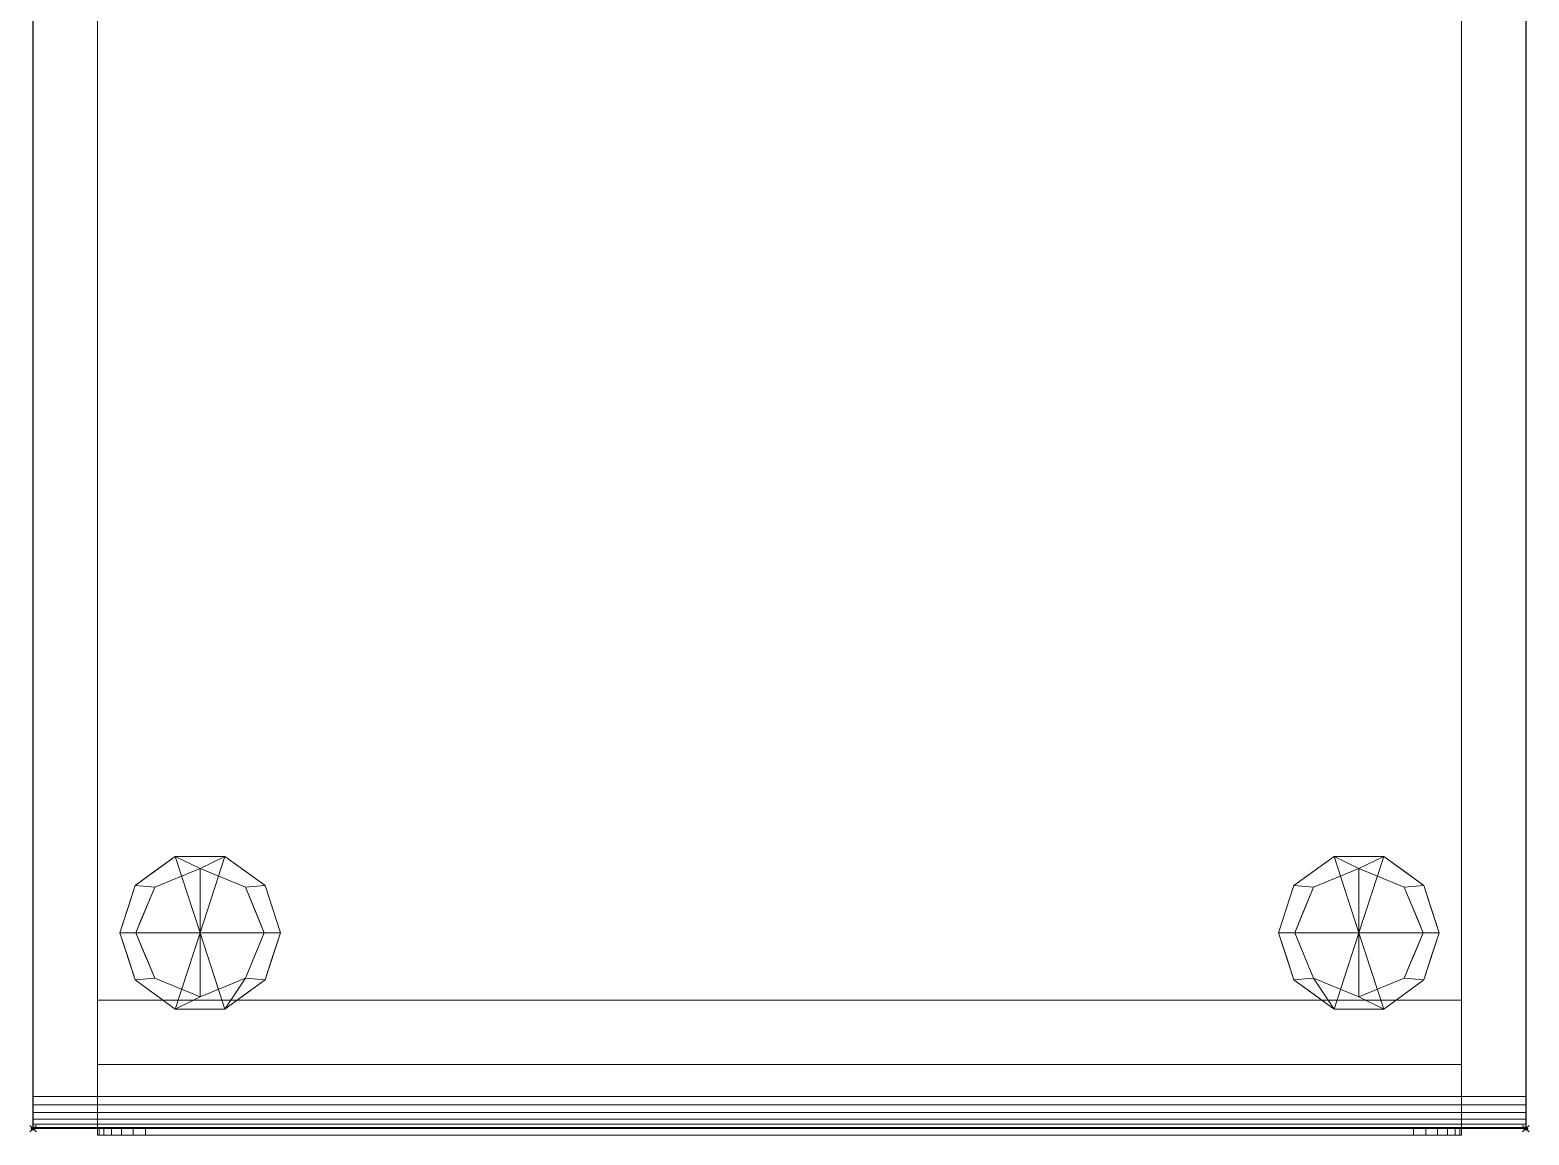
# Model space of a CAD drawing. Extents: x -1 to 471, y -596 to 92.
# Drawn here: x -1 to 466, y -596 to -251.8 of the extents above; entities that cross this region are included whole.
import ezdxf

# ---------------------------------------------------------------- set-up
doc = ezdxf.new("R2010")
doc.units = 0
doc.header["$PDMODE"] = 35
for name, color, linetype in [('IQ_200_2D', 1, 'Continuous'), ('IQ_200_3D', 1, 'Continuous'), ('IQ_BLACK_3D', 250, 'Continuous'), ('IQ_INS_3D', 3, 'Continuous')]:
    doc.layers.add(name, color=color, linetype=linetype)

msp = doc.modelspace()

# ---------------------------------------------------------------- linework, layer by layer
at = {"layer": 'IQ_200_2D'}
for p, q in [((0, -594), (0, 0)), ((465, 0), (465, -594)), ((465, -594), (0, -594))]:
    msp.add_line(p, q, dxfattribs=at)
at = {"layer": 'IQ_INS_3D'}
for p in [(0, -594), (465, -594)]:
    msp.add_point(p, dxfattribs=at)

# ---------------------------------------------------------------- meshes
at = {"layer": 'IQ_200_3D', "lineweight": 9}
mesh = msp.add_polyface(dxfattribs=at)
corners = [(0, 0, 944), (0, 0, 924), (0, -594, 924), (0, -594, 934), (0, -593.66, 936.59), (0, -592.66, 939), (0, -591.07, 941.07), (0, -589, 942.66), (0, -586.59, 943.66), (0, -584, 944)]
mesh.append_faces([[corners[k] for k in face] for face in [(7, 4, 5, 6)]], dxfattribs={"vtx0": -1})
mesh.append_faces([[corners[k] for k in face] for face in [(8, 3, 4, 7), (9, 2, 3, 8)]], dxfattribs={"vtx0": -1, "vtx2": -1})
mesh.append_faces([[corners[k] for k in face] for face in [(9, 0, 1, 2)]], dxfattribs={"vtx3": -1})
mesh = msp.add_polyface(dxfattribs=at)
corners = [(465, 0, 944), (0, 0, 944), (0, -584, 944), (465, -584, 944)]
mesh.append_faces([[corners[k] for k in face] for face in [(0, 1, 2, 3)]])
mesh = msp.add_polyface(dxfattribs=at)
corners = [(465, -594, 924), (0, -594, 924), (0, 0, 924), (465, 0, 924)]
mesh.append_faces([[corners[k] for k in face] for face in [(0, 1, 2, 3)]])
mesh = msp.add_polyface(dxfattribs=at)
corners = [(0, 0, 924), (0, -594, 924), (20, -594, 924), (20, 0, 924)]
mesh.append_faces([[corners[k] for k in face] for face in [(0, 1, 2, 3)]])
mesh = msp.add_polyface(dxfattribs=at)
corners = [(20, -594, 155), (0, -594, 155), (0, 0, 155), (20, 0, 155)]
mesh.append_faces([[corners[k] for k in face] for face in [(0, 1, 2, 3)]])
mesh = msp.add_polyface(dxfattribs=at)
corners = [(0, 0, 924), (0, 0, 155), (0, -594, 155), (0, -594, 924)]
mesh.append_faces([[corners[k] for k in face] for face in [(0, 1, 2, 3)]])
mesh = msp.add_polyface(dxfattribs=at)
corners = [(20, -594, 924), (20, -594, 155), (20, 0, 155), (20, 0, 924)]
mesh.append_faces([[corners[k] for k in face] for face in [(0, 1, 2, 3)]])
mesh = msp.add_polyface(dxfattribs=at)
corners = [(20, 0, 924), (20, -554, 924), (445, -554, 924), (445, 0, 924)]
mesh.append_faces([[corners[k] for k in face] for face in [(0, 1, 2, 3)]])
mesh = msp.add_polyface(dxfattribs=at)
corners = [(445, -554, 155), (20, -554, 155), (20, 0, 155), (445, 0, 155)]
mesh.append_faces([[corners[k] for k in face] for face in [(0, 1, 2, 3)]])
mesh = msp.add_polyface(dxfattribs=at)
corners = [(20, 0, 924), (20, 0, 155), (20, -554, 155), (20, -554, 924)]
mesh.append_faces([[corners[k] for k in face] for face in [(0, 1, 2, 3)]])
mesh = msp.add_polyface(dxfattribs=at)
corners = [(445, 0, 924), (445, -594, 924), (465, -594, 924), (465, 0, 924)]
mesh.append_faces([[corners[k] for k in face] for face in [(0, 1, 2, 3)]])
mesh = msp.add_polyface(dxfattribs=at)
corners = [(465, -594, 155), (445, -594, 155), (445, 0, 155), (465, 0, 155)]
mesh.append_faces([[corners[k] for k in face] for face in [(0, 1, 2, 3)]])
mesh = msp.add_polyface(dxfattribs=at)
corners = [(445, 0, 924), (445, 0, 155), (445, -594, 155), (445, -594, 924)]
mesh.append_faces([[corners[k] for k in face] for face in [(0, 1, 2, 3)]])
mesh = msp.add_polyface(dxfattribs=at)
corners = [(445, -554, 924), (445, -554, 155), (445, 0, 155), (445, 0, 924)]
mesh.append_faces([[corners[k] for k in face] for face in [(0, 1, 2, 3)]])
mesh = msp.add_polyface(dxfattribs=at)
corners = [(465, 0, 944), (465, -584, 944), (465, -586.59, 943.66), (465, -589, 942.66), (465, -591.07, 941.07), (465, -592.66, 939), (465, -593.66, 936.59), (465, -594, 934), (465, -594, 924), (465, 0, 924)]
mesh.append_faces([[corners[k] for k in face] for face in [(5, 6, 3, 4)]], dxfattribs={"vtx1": -1})
mesh.append_faces([[corners[k] for k in face] for face in [(7, 8, 1, 6)]], dxfattribs={"vtx1": -1, "vtx2": -1})
mesh.append_faces([[corners[k] for k in face] for face in [(9, 0, 1, 8)]], dxfattribs={"vtx2": -1})
mesh.append_faces([[corners[k] for k in face] for face in [(1, 2, 3, 6)]], dxfattribs={"vtx2": -1, "vtx3": -1})
mesh = msp.add_polyface(dxfattribs=at)
corners = [(465, -594, 924), (465, -594, 155), (465, 0, 155), (465, 0, 924)]
mesh.append_faces([[corners[k] for k in face] for face in [(0, 1, 2, 3)]])
mesh = msp.add_polyface(dxfattribs=at)
corners = [(52, -533, 155), (77, -533, 155), (72.23, -518.31, 155), (59.73, -509.22, 155), (44.27, -509.22, 155), (31.77, -518.31, 155), (27, -533, 155)]
mesh.append_faces([[corners[k] for k in face] for face in [(0, 4, 5, 6)]], dxfattribs={"vtx0": -1})
mesh.append_faces([[corners[k] for k in face] for face in [(0, 3, 4)]], dxfattribs={"vtx0": -1, "vtx2": -1})
mesh.append_faces([[corners[k] for k in face] for face in [(0, 1, 2, 3)]], dxfattribs={"vtx3": -1})
mesh = msp.add_polyface(dxfattribs=at)
corners = [(27, -533, 155), (31.77, -518.31, 155), (44.27, -509.22, 155), (59.73, -509.22, 155), (72.23, -518.31, 155), (77, -533, 155), (77, -533, 60), (72.23, -518.31, 60), (59.73, -509.22, 60), (44.27, -509.22, 60), (31.77, -518.31, 60), (27, -533, 60), (65.98, -513.76, 155), (65.98, -513.76, 60), (74.61, -525.65, 155), (74.61, -525.65, 60), (52, -509.22, 155), (52, -509.22, 60), (38.02, -513.76, 60), (38.02, -513.76, 155), (29.44, -525.5, 60), (29.39, -525.65, 155)]
mesh.append_faces([[corners[k] for k in face] for face in [(1, 20, 21), (11, 21, 20), (20, 1, 10)]], dxfattribs={"vtx0": -1, "vtx1": -1})
mesh.append_faces([[corners[k] for k in face] for face in [(4, 14, 15, 7), (2, 16, 17, 9), (13, 8, 3, 12), (7, 13, 12, 4), (9, 18, 19, 2), (16, 3, 8, 17), (1, 19, 18, 10)]], dxfattribs={"vtx1": -1, "vtx3": -1})
mesh.append_faces([[corners[k] for k in face] for face in [(5, 6, 15, 14), (11, 0, 21)]], dxfattribs={"vtx2": -1})
mesh = msp.add_polyface(dxfattribs=at)
corners = [(27, -533, 60), (31.77, -518.31, 60), (44.27, -509.22, 60), (59.73, -509.22, 60), (72.23, -518.31, 60), (77, -533, 60), (72, -533, 60), (66.14, -518.86, 60), (52, -513, 60), (37.86, -518.86, 60), (32, -533, 60)]
mesh.append_faces([[corners[k] for k in face] for face in [(9, 1, 2, 8)]], dxfattribs={"vtx0": -1, "vtx2": -1})
mesh.append_faces([[corners[k] for k in face] for face in [(6, 7, 4, 5)]], dxfattribs={"vtx1": -1})
mesh.append_faces([[corners[k] for k in face] for face in [(2, 3, 8)]], dxfattribs={"vtx1": -1, "vtx2": -1})
mesh.append_faces([[corners[k] for k in face] for face in [(7, 8, 3, 4)]], dxfattribs={"vtx1": -1, "vtx3": -1})
mesh.append_faces([[corners[k] for k in face] for face in [(10, 0, 1, 9)]], dxfattribs={"vtx2": -1})
mesh = msp.add_polyface(dxfattribs=at)
corners = [(32, -533, 60), (37.86, -518.86, 60), (52, -513, 60), (66.14, -518.86, 60), (72, -533, 60), (72, -533, 0), (66.14, -518.86, 0), (52, -513, 0), (37.86, -518.86, 0), (32, -533, 0), (68.61, -524.82, 0), (69.07, -525.93, 60), (70.31, -528.91, 60), (59.07, -515.93, 60), (59.07, -515.93, 0), (55.54, -514.46, 0), (34.93, -525.93, 60), (34.93, -525.93, 0), (33.69, -528.91, 0), (44.93, -515.93, 0), (44.93, -515.93, 60), (48.46, -514.46, 60), (67.61, -522.39, 60), (70.31, -528.91, 0), (62.61, -517.39, 0), (62.61, -517.39, 60), (55.54, -514.46, 60), (36.39, -522.39, 60), (36.39, -522.39, 0), (33.46, -529.46, 60), (41.39, -517.39, 0), (41.39, -517.39, 60), (48.46, -514.46, 0)]
mesh.append_faces([[corners[k] for k in face] for face in [(29, 9, 0)]], dxfattribs={"vtx0": -1})
mesh.append_faces([[corners[k] for k in face] for face in [(6, 22, 10), (18, 16, 17), (9, 29, 18), (22, 6, 3), (10, 11, 23)]], dxfattribs={"vtx0": -1, "vtx1": -1})
mesh.append_faces([[corners[k] for k in face] for face in [(23, 11, 12)]], dxfattribs={"vtx0": -1, "vtx2": -1})
mesh.append_faces([[corners[k] for k in face] for face in [(22, 11, 10), (29, 16, 18)]], dxfattribs={"vtx1": -1, "vtx2": -1})
mesh.append_faces([[corners[k] for k in face] for face in [(24, 14, 13, 25), (15, 7, 2, 26), (28, 17, 16, 27), (26, 13, 14, 15), (19, 30, 31, 20), (25, 3, 6, 24), (21, 2, 7, 32), (8, 28, 27, 1), (1, 31, 30, 8), (32, 19, 20, 21)]], dxfattribs={"vtx1": -1, "vtx3": -1})
mesh.append_faces([[corners[k] for k in face] for face in [(4, 5, 23, 12)]], dxfattribs={"vtx2": -1})
mesh = msp.add_polyface(dxfattribs=at)
corners = [(32, -533, 0), (37.86, -518.86, 0), (52, -513, 0), (66.14, -518.86, 0), (72, -533, 0), (52, -533, 0)]
mesh.append_faces([[corners[k] for k in face] for face in [(5, 2, 3, 4)]], dxfattribs={"vtx0": -1})
mesh.append_faces([[corners[k] for k in face] for face in [(5, 0, 1, 2)]], dxfattribs={"vtx3": -1})
mesh = msp.add_polyface(dxfattribs=at)
corners = [(413, -533, 155), (438, -533, 155), (433.23, -518.31, 155), (420.73, -509.22, 155), (405.27, -509.22, 155), (392.77, -518.31, 155), (388, -533, 155)]
mesh.append_faces([[corners[k] for k in face] for face in [(2, 3, 0, 1)]], dxfattribs={"vtx1": -1})
mesh.append_faces([[corners[k] for k in face] for face in [(3, 4, 0)]], dxfattribs={"vtx1": -1, "vtx2": -1})
mesh.append_faces([[corners[k] for k in face] for face in [(5, 6, 0, 4)]], dxfattribs={"vtx2": -1})
mesh = msp.add_polyface(dxfattribs=at)
corners = [(438, -533, 155), (438, -533, 60), (433.23, -518.31, 60), (420.73, -509.22, 60), (405.27, -509.22, 60), (392.77, -518.31, 60), (388, -533, 60), (388, -533, 155), (392.77, -518.31, 155), (405.27, -509.22, 155), (420.73, -509.22, 155), (433.23, -518.31, 155), (399.02, -513.76, 155), (399.02, -513.76, 60), (390.39, -525.65, 155), (390.39, -525.65, 60), (413, -509.22, 155), (413, -509.22, 60), (426.98, -513.76, 60), (426.98, -513.76, 155), (435.56, -525.5, 60), (435.61, -525.65, 155)]
mesh.append_faces([[corners[k] for k in face] for face in [(21, 20, 11), (20, 21, 1), (2, 11, 20)]], dxfattribs={"vtx0": -1, "vtx1": -1})
mesh.append_faces([[corners[k] for k in face] for face in [(15, 14, 8, 5), (17, 16, 10, 3), (9, 4, 13, 12), (12, 13, 5, 8), (19, 18, 3, 10), (4, 9, 16, 17), (18, 19, 11, 2)]], dxfattribs={"vtx0": -1, "vtx2": -1})
mesh.append_faces([[corners[k] for k in face] for face in [(21, 0, 1)]], dxfattribs={"vtx2": -1})
mesh.append_faces([[corners[k] for k in face] for face in [(15, 6, 7, 14)]], dxfattribs={"vtx3": -1})
mesh = msp.add_polyface(dxfattribs=at)
corners = [(438, -533, 60), (433, -533, 60), (427.14, -518.86, 60), (413, -513, 60), (398.86, -518.86, 60), (393, -533, 60), (388, -533, 60), (392.77, -518.31, 60), (405.27, -509.22, 60), (420.73, -509.22, 60), (433.23, -518.31, 60)]
mesh.append_faces([[corners[k] for k in face] for face in [(7, 4, 5, 6)]], dxfattribs={"vtx0": -1})
mesh.append_faces([[corners[k] for k in face] for face in [(8, 3, 4, 7), (3, 8, 9)]], dxfattribs={"vtx0": -1, "vtx2": -1})
mesh.append_faces([[corners[k] for k in face] for face in [(9, 10, 2, 3)]], dxfattribs={"vtx1": -1, "vtx3": -1})
mesh.append_faces([[corners[k] for k in face] for face in [(10, 0, 1, 2)]], dxfattribs={"vtx3": -1})
mesh = msp.add_polyface(dxfattribs=at)
corners = [(433, -533, 60), (433, -533, 0), (427.14, -518.86, 0), (413, -513, 0), (398.86, -518.86, 0), (393, -533, 0), (393, -533, 60), (398.86, -518.86, 60), (413, -513, 60), (427.14, -518.86, 60), (396.39, -524.82, 0), (395.93, -525.93, 60), (394.69, -528.91, 60), (405.93, -515.93, 60), (405.93, -515.93, 0), (409.46, -514.46, 0), (430.07, -525.93, 60), (430.07, -525.93, 0), (431.31, -528.91, 0), (420.07, -515.93, 0), (420.07, -515.93, 60), (416.54, -514.46, 60), (397.39, -522.39, 60), (394.69, -528.91, 0), (402.39, -517.39, 0), (402.39, -517.39, 60), (409.46, -514.46, 60), (428.61, -522.39, 60), (428.61, -522.39, 0), (431.54, -529.46, 60), (423.61, -517.39, 0), (423.61, -517.39, 60), (416.54, -514.46, 0)]
mesh.append_faces([[corners[k] for k in face] for face in [(10, 22, 4), (17, 16, 18), (18, 29, 1), (7, 4, 22), (23, 11, 10)]], dxfattribs={"vtx0": -1, "vtx1": -1})
mesh.append_faces([[corners[k] for k in face] for face in [(13, 14, 24, 25), (8, 3, 15, 26), (16, 17, 28, 27), (14, 13, 26, 15), (31, 30, 19, 20), (4, 7, 25, 24), (3, 8, 21, 32), (27, 28, 2, 9), (30, 31, 9, 2), (20, 19, 32, 21), (10, 11, 22), (18, 16, 29)]], dxfattribs={"vtx0": -1, "vtx2": -1})
mesh.append_faces([[corners[k] for k in face] for face in [(0, 1, 29)]], dxfattribs={"vtx1": -1})
mesh.append_faces([[corners[k] for k in face] for face in [(12, 11, 23)]], dxfattribs={"vtx1": -1, "vtx2": -1})
mesh.append_faces([[corners[k] for k in face] for face in [(23, 5, 6, 12)]], dxfattribs={"vtx3": -1})
mesh = msp.add_polyface(dxfattribs=at)
corners = [(433, -533, 0), (413, -533, 0), (393, -533, 0), (398.86, -518.86, 0), (413, -513, 0), (427.14, -518.86, 0)]
mesh.append_faces([[corners[k] for k in face] for face in [(3, 4, 1, 2)]], dxfattribs={"vtx1": -1})
mesh.append_faces([[corners[k] for k in face] for face in [(5, 0, 1, 4)]], dxfattribs={"vtx2": -1})
mesh = msp.add_polyface(dxfattribs=at)
corners = [(52, -533, 155), (27, -533, 155), (31.77, -547.69, 155), (44.27, -556.78, 155), (59.73, -556.78, 155), (72.23, -547.69, 155), (77, -533, 155)]
mesh.append_faces([[corners[k] for k in face] for face in [(0, 4, 5, 6)]], dxfattribs={"vtx0": -1})
mesh.append_faces([[corners[k] for k in face] for face in [(4, 0, 3)]], dxfattribs={"vtx0": -1, "vtx1": -1})
mesh.append_faces([[corners[k] for k in face] for face in [(0, 1, 2, 3)]], dxfattribs={"vtx3": -1})
mesh = msp.add_polyface(dxfattribs=at)
corners = [(77, -533, 155), (72.23, -547.69, 155), (59.73, -556.78, 155), (44.27, -556.78, 155), (31.77, -547.69, 155), (27, -533, 155), (27, -533, 60), (31.77, -547.69, 60), (44.27, -556.78, 60), (59.73, -556.78, 60), (72.23, -547.69, 60), (77, -533, 60), (29.44, -540.5, 155), (29.39, -540.35, 60), (38.02, -552.24, 60), (38.02, -552.24, 155), (52, -556.78, 155), (52, -556.78, 60), (65.98, -552.24, 60), (65.98, -552.24, 155), (74.56, -540.5, 60), (74.61, -540.35, 155)]
mesh.append_faces([[corners[k] for k in face] for face in [(13, 5, 6)]], dxfattribs={"vtx0": -1})
mesh.append_faces([[corners[k] for k in face] for face in [(7, 12, 13), (5, 13, 12), (1, 20, 21), (11, 21, 20), (20, 1, 10)]], dxfattribs={"vtx0": -1, "vtx1": -1})
mesh.append_faces([[corners[k] for k in face] for face in [(7, 4, 12)]], dxfattribs={"vtx0": -1, "vtx2": -1})
mesh.append_faces([[corners[k] for k in face] for face in [(15, 4, 7, 14), (3, 15, 14, 8), (17, 9, 2, 16), (19, 2, 9, 18), (18, 10, 1, 19), (16, 3, 8, 17)]], dxfattribs={"vtx1": -1, "vtx3": -1})
mesh.append_faces([[corners[k] for k in face] for face in [(11, 0, 21)]], dxfattribs={"vtx2": -1})
mesh = msp.add_polyface(dxfattribs=at)
corners = [(77, -533, 60), (72.23, -547.69, 60), (59.73, -556.78, 60), (44.27, -556.78, 60), (31.77, -547.69, 60), (27, -533, 60), (32, -533, 60), (37.86, -547.14, 60), (52, -553, 60), (66.14, -547.14, 60), (72, -533, 60)]
mesh.append_faces([[corners[k] for k in face] for face in [(1, 9, 10, 0)]], dxfattribs={"vtx0": -1})
mesh.append_faces([[corners[k] for k in face] for face in [(1, 2, 9)]], dxfattribs={"vtx1": -1, "vtx2": -1})
mesh.append_faces([[corners[k] for k in face] for face in [(3, 4, 7, 8), (8, 9, 2, 3)]], dxfattribs={"vtx1": -1, "vtx3": -1})
mesh.append_faces([[corners[k] for k in face] for face in [(4, 5, 6, 7)]], dxfattribs={"vtx3": -1})
mesh = msp.add_polyface(dxfattribs=at)
corners = [(72, -533, 60), (66.14, -547.14, 60), (52, -553, 60), (37.86, -547.14, 60), (32, -533, 60), (32, -533, 0), (37.86, -547.14, 0), (52, -553, 0), (66.14, -547.14, 0), (72, -533, 0), (35.39, -541.18, 60), (34.93, -540.07, 0), (36.39, -543.61, 0), (44.93, -550.07, 60), (44.93, -550.07, 0), (48.46, -551.54, 0), (69.07, -540.07, 60), (69.07, -540.07, 0), (70.31, -537.09, 0), (59.07, -550.07, 0), (59.07, -550.07, 60), (55.54, -551.54, 60), (33.69, -537.09, 60), (41.39, -548.61, 0), (41.39, -548.61, 60), (48.46, -551.54, 60), (67.61, -543.61, 60), (67.61, -543.61, 0), (70.54, -536.54, 60), (62.61, -548.61, 0), (62.61, -548.61, 60), (55.54, -551.54, 0), (33.46, -536.54, 0)]
mesh.append_faces([[corners[k] for k in face] for face in [(28, 9, 0), (32, 4, 5)]], dxfattribs={"vtx0": -1})
mesh.append_faces([[corners[k] for k in face] for face in [(18, 16, 17), (9, 28, 18), (4, 32, 22)]], dxfattribs={"vtx0": -1, "vtx1": -1})
mesh.append_faces([[corners[k] for k in face] for face in [(3, 12, 6), (10, 11, 12)]], dxfattribs={"vtx0": -1, "vtx2": -1})
mesh.append_faces([[corners[k] for k in face] for face in [(10, 22, 11), (3, 10, 12), (28, 16, 18), (32, 11, 22)]], dxfattribs={"vtx1": -1, "vtx2": -1})
mesh.append_faces([[corners[k] for k in face] for face in [(15, 7, 2, 25), (13, 24, 23, 14), (7, 31, 21, 2), (19, 29, 30, 20), (25, 13, 14, 15), (8, 27, 26, 1), (1, 30, 29, 8), (24, 3, 6, 23), (27, 17, 16, 26), (31, 19, 20, 21)]], dxfattribs={"vtx1": -1, "vtx3": -1})
mesh = msp.add_polyface(dxfattribs=at)
corners = [(72, -533, 0), (66.14, -547.14, 0), (52, -553, 0), (37.86, -547.14, 0), (32, -533, 0), (52, -533, 0)]
mesh.append_faces([[corners[k] for k in face] for face in [(3, 4, 5, 2)]], dxfattribs={"vtx2": -1})
mesh.append_faces([[corners[k] for k in face] for face in [(5, 0, 1, 2)]], dxfattribs={"vtx3": -1})
mesh = msp.add_polyface(dxfattribs=at)
corners = [(413, -533, 155), (388, -533, 155), (392.77, -547.69, 155), (405.27, -556.78, 155), (420.73, -556.78, 155), (433.23, -547.69, 155), (438, -533, 155)]
mesh.append_faces([[corners[k] for k in face] for face in [(4, 0, 3)]], dxfattribs={"vtx0": -1, "vtx1": -1})
mesh.append_faces([[corners[k] for k in face] for face in [(2, 3, 0, 1)]], dxfattribs={"vtx1": -1})
mesh.append_faces([[corners[k] for k in face] for face in [(5, 6, 0, 4)]], dxfattribs={"vtx2": -1})
mesh = msp.add_polyface(dxfattribs=at)
corners = [(388, -533, 155), (388, -533, 60), (392.77, -547.69, 60), (405.27, -556.78, 60), (420.73, -556.78, 60), (433.23, -547.69, 60), (438, -533, 60), (438, -533, 155), (433.23, -547.69, 155), (420.73, -556.78, 155), (405.27, -556.78, 155), (392.77, -547.69, 155), (435.56, -540.5, 155), (435.61, -540.35, 60), (426.98, -552.24, 60), (426.98, -552.24, 155), (413, -556.78, 155), (413, -556.78, 60), (399.02, -552.24, 60), (399.02, -552.24, 155), (390.44, -540.5, 60), (390.39, -540.35, 155)]
mesh.append_faces([[corners[k] for k in face] for face in [(13, 12, 5), (12, 13, 7), (21, 20, 11), (20, 21, 1), (2, 11, 20)]], dxfattribs={"vtx0": -1, "vtx1": -1})
mesh.append_faces([[corners[k] for k in face] for face in [(5, 8, 15, 14), (14, 15, 9, 4), (10, 3, 17, 16), (3, 10, 19, 18), (11, 2, 18, 19), (4, 9, 16, 17)]], dxfattribs={"vtx0": -1, "vtx2": -1})
mesh.append_faces([[corners[k] for k in face] for face in [(6, 7, 13)]], dxfattribs={"vtx1": -1})
mesh.append_faces([[corners[k] for k in face] for face in [(12, 8, 5)]], dxfattribs={"vtx1": -1, "vtx2": -1})
mesh.append_faces([[corners[k] for k in face] for face in [(21, 0, 1)]], dxfattribs={"vtx2": -1})
mesh = msp.add_polyface(dxfattribs=at)
corners = [(388, -533, 60), (393, -533, 60), (398.86, -547.14, 60), (413, -553, 60), (427.14, -547.14, 60), (433, -533, 60), (438, -533, 60), (433.23, -547.69, 60), (420.73, -556.78, 60), (405.27, -556.78, 60), (392.77, -547.69, 60)]
mesh.append_faces([[corners[k] for k in face] for face in [(4, 7, 8, 3), (9, 2, 3, 8), (2, 9, 10)]], dxfattribs={"vtx0": -1, "vtx2": -1})
mesh.append_faces([[corners[k] for k in face] for face in [(1, 2, 10, 0)]], dxfattribs={"vtx1": -1})
mesh.append_faces([[corners[k] for k in face] for face in [(5, 6, 7, 4)]], dxfattribs={"vtx2": -1})
mesh = msp.add_polyface(dxfattribs=at)
corners = [(393, -533, 60), (393, -533, 0), (398.86, -547.14, 0), (413, -553, 0), (427.14, -547.14, 0), (433, -533, 0), (433, -533, 60), (427.14, -547.14, 60), (413, -553, 60), (398.86, -547.14, 60), (429.61, -541.18, 60), (430.07, -540.07, 0), (428.61, -543.61, 0), (420.07, -550.07, 60), (420.07, -550.07, 0), (416.54, -551.54, 0), (395.93, -540.07, 60), (395.93, -540.07, 0), (394.69, -537.09, 0), (405.93, -550.07, 0), (405.93, -550.07, 60), (409.46, -551.54, 60), (431.31, -537.09, 60), (423.61, -548.61, 0), (423.61, -548.61, 60), (416.54, -551.54, 60), (397.39, -543.61, 60), (397.39, -543.61, 0), (394.46, -536.54, 60), (402.39, -548.61, 0), (402.39, -548.61, 60), (409.46, -551.54, 0), (431.54, -536.54, 0)]
mesh.append_faces([[corners[k] for k in face] for face in [(17, 16, 18), (18, 28, 1), (22, 32, 6)]], dxfattribs={"vtx0": -1, "vtx1": -1})
mesh.append_faces([[corners[k] for k in face] for face in [(11, 22, 10), (8, 3, 15, 25), (12, 10, 7), (23, 24, 13, 14), (21, 31, 3, 8), (30, 29, 19, 20), (14, 13, 25, 15), (26, 27, 2, 9), (29, 30, 9, 2), (4, 7, 24, 23), (16, 17, 27, 26), (20, 19, 31, 21), (18, 16, 28), (22, 11, 32)]], dxfattribs={"vtx0": -1, "vtx2": -1})
mesh.append_faces([[corners[k] for k in face] for face in [(0, 1, 28), (5, 6, 32)]], dxfattribs={"vtx1": -1})
mesh.append_faces([[corners[k] for k in face] for face in [(4, 12, 7), (12, 11, 10)]], dxfattribs={"vtx1": -1, "vtx2": -1})
mesh = msp.add_polyface(dxfattribs=at)
corners = [(393, -533, 0), (413, -533, 0), (433, -533, 0), (427.14, -547.14, 0), (413, -553, 0), (398.86, -547.14, 0)]
mesh.append_faces([[corners[k] for k in face] for face in [(5, 0, 1, 4)]], dxfattribs={"vtx2": -1})
mesh.append_faces([[corners[k] for k in face] for face in [(1, 2, 3, 4)]], dxfattribs={"vtx3": -1})
mesh = msp.add_polyface(dxfattribs=at)
corners = [(20, -554, 924), (20, -554, 155), (445, -554, 155), (445, -554, 924)]
mesh.append_faces([[corners[k] for k in face] for face in [(0, 1, 2, 3)]])
mesh = msp.add_polyface(dxfattribs=at)
corners = [(445, -554, 550.85), (20, -554, 550.85), (20, -594, 550.85), (445, -594, 550.85)]
mesh.append_faces([[corners[k] for k in face] for face in [(0, 1, 2, 3)]])
mesh = msp.add_polyface(dxfattribs=at)
corners = [(20, -594, 155), (20, -554, 155), (445, -554, 155), (445, -594, 155)]
mesh.append_faces([[corners[k] for k in face] for face in [(0, 1, 2, 3)]])
mesh = msp.add_polyface(dxfattribs=at)
corners = [(445, -554, 550.85), (445, -554, 155), (20, -554, 155), (20, -554, 550.85)]
mesh.append_faces([[corners[k] for k in face] for face in [(0, 1, 2, 3)]])
mesh = msp.add_polyface(dxfattribs=at)
corners = [(20, -554, 550.85), (20, -554, 155), (20, -594, 155), (20, -594, 550.85)]
mesh.append_faces([[corners[k] for k in face] for face in [(0, 1, 2, 3)]])
mesh = msp.add_polyface(dxfattribs=at)
corners = [(20, -574, 924), (20, -554, 924), (20, -554, 569), (20, -574, 569), (20, -574, 584.77), (20, -594, 584.77), (20, -594, 888), (20, -574, 888)]
mesh.append_faces([[corners[k] for k in face] for face in [(7, 4, 5, 6)]], dxfattribs={"vtx0": -1})
mesh.append_faces([[corners[k] for k in face] for face in [(2, 3, 4, 7)]], dxfattribs={"vtx2": -1, "vtx3": -1})
mesh.append_faces([[corners[k] for k in face] for face in [(7, 0, 1, 2)]], dxfattribs={"vtx3": -1})
mesh = msp.add_polyface(dxfattribs=at)
corners = [(445, -554, 569), (20, -554, 569), (20, -554, 924), (445, -554, 924)]
mesh.append_faces([[corners[k] for k in face] for face in [(0, 1, 2, 3)]])
mesh = msp.add_polyface(dxfattribs=at)
corners = [(445, -554, 924), (20, -554, 924), (20, -574, 924), (445, -574, 924)]
mesh.append_faces([[corners[k] for k in face] for face in [(0, 1, 2, 3)]])
mesh = msp.add_polyface(dxfattribs=at)
corners = [(445, -574, 569), (20, -574, 569), (20, -554, 569), (445, -554, 569)]
mesh.append_faces([[corners[k] for k in face] for face in [(0, 1, 2, 3)]])
mesh = msp.add_polyface(dxfattribs=at)
corners = [(445, -594, 550.85), (445, -594, 155), (445, -554, 155), (445, -554, 550.85)]
mesh.append_faces([[corners[k] for k in face] for face in [(0, 1, 2, 3)]])
mesh = msp.add_polyface(dxfattribs=at)
corners = [(445, -574, 924), (445, -574, 888), (445, -594, 888), (445, -594, 584.77), (445, -574, 584.77), (445, -574, 569), (445, -554, 569), (445, -554, 924)]
mesh.append_faces([[corners[k] for k in face] for face in [(7, 0, 1, 6)]], dxfattribs={"vtx2": -1})
mesh.append_faces([[corners[k] for k in face] for face in [(4, 5, 6, 1)]], dxfattribs={"vtx2": -1, "vtx3": -1})
mesh.append_faces([[corners[k] for k in face] for face in [(1, 2, 3, 4)]], dxfattribs={"vtx3": -1})
mesh = msp.add_polyface(dxfattribs=at)
corners = [(445, -574, 888), (445, -574, 924), (20, -574, 924), (20, -574, 888), (362.43, -574, 918.29), (362.43, -574, 893.29), (322.43, -574, 893.29), (322.43, -574, 918.29)]
mesh.append_faces([[corners[k] for k in face] for face in [(0, 5, 6, 3), (7, 2, 3, 6)]], dxfattribs={"vtx0": -1, "vtx2": -1})
mesh.append_faces([[corners[k] for k in face] for face in [(0, 1, 4, 5), (7, 4, 1, 2)]], dxfattribs={"vtx1": -1, "vtx3": -1})
mesh = msp.add_polyface(dxfattribs=at)
corners = [(445, -574, 888), (20, -574, 888), (20, -594, 888), (445, -594, 888)]
mesh.append_faces([[corners[k] for k in face] for face in [(0, 1, 2, 3)]])
mesh = msp.add_polyface(dxfattribs=at)
corners = [(445, -594, 584.77), (20, -594, 584.77), (20, -574, 584.77), (445, -574, 584.77)]
mesh.append_faces([[corners[k] for k in face] for face in [(0, 1, 2, 3)]])
mesh = msp.add_polyface(dxfattribs=at)
corners = [(445, -574, 584.77), (20, -574, 584.77), (20, -574, 569), (445, -574, 569)]
mesh.append_faces([[corners[k] for k in face] for face in [(0, 1, 2, 3)]])
mesh = msp.add_polyface(dxfattribs=at)
corners = [(465, -594, 934), (465, -593.66, 936.59), (465, -592.66, 939), (465, -591.07, 941.07), (465, -589, 942.66), (465, -586.59, 943.66), (465, -584, 944), (0, -584, 944), (0, -586.59, 943.66), (0, -589, 942.66), (0, -591.07, 941.07), (0, -592.66, 939), (0, -593.66, 936.59), (0, -594, 934)]
mesh.append_faces([[corners[k] for k in face] for face in [(1, 12, 13, 0)]], dxfattribs={"vtx0": -1})
mesh.append_faces([[corners[k] for k in face] for face in [(5, 8, 9, 4), (4, 9, 10, 3), (2, 11, 12, 1), (11, 2, 3, 10)]], dxfattribs={"vtx0": -1, "vtx2": -1})
mesh.append_faces([[corners[k] for k in face] for face in [(6, 7, 8, 5)]], dxfattribs={"vtx2": -1})
mesh = msp.add_polyface(dxfattribs=at)
corners = [(465, -594, 934), (0, -594, 934), (0, -594, 924), (465, -594, 924)]
mesh.append_faces([[corners[k] for k in face] for face in [(0, 1, 2, 3)]])
mesh = msp.add_polyface(dxfattribs=at)
corners = [(0, -594, 924), (0, -594, 155), (20, -594, 155), (20, -594, 924)]
mesh.append_faces([[corners[k] for k in face] for face in [(0, 1, 2, 3)]])
mesh = msp.add_polyface(dxfattribs=at)
corners = [(20, -594, 550.85), (20, -594, 155), (445, -594, 155), (445, -594, 550.85)]
mesh.append_faces([[corners[k] for k in face] for face in [(0, 1, 2, 3)]])
mesh = msp.add_polyface(dxfattribs=at)
corners = [(445, -594, 888), (20, -594, 888), (20, -594, 584.77), (445, -594, 584.77)]
mesh.append_faces([[corners[k] for k in face] for face in [(0, 1, 2, 3)]])
mesh = msp.add_polyface(dxfattribs=at)
corners = [(445, -594, 924), (445, -594, 155), (465, -594, 155), (465, -594, 924)]
mesh.append_faces([[corners[k] for k in face] for face in [(0, 1, 2, 3)]])
at = {"layer": 'IQ_BLACK_3D', "lineweight": 9}
mesh = msp.add_polyface(dxfattribs=at)
corners = [(322.43, -574, 918.29), (322.43, -574, 893.29), (362.43, -574, 893.29), (362.43, -574, 918.29)]
mesh.append_faces([[corners[k] for k in face] for face in [(0, 1, 2, 3)]])
mesh = msp.add_polyface(dxfattribs=at)
corners = [(430, -594, 393), (433.88, -594, 392.49), (437.5, -594, 390.99), (440.61, -594, 388.61), (442.99, -594, 385.5), (444.49, -594, 381.88), (445, -594, 378), (445, -594, 177.04), (444.49, -594, 173.16), (442.99, -594, 169.54), (440.61, -594, 166.44), (437.5, -594, 164.05), (433.88, -594, 162.56), (430, -594, 162.04), (35, -594, 162.04), (31.12, -594, 162.56), (27.5, -594, 164.05), (24.39, -594, 166.44), (22.01, -594, 169.54), (20.51, -594, 173.16), (20, -594, 177.04), (20, -594, 378), (20.51, -594, 381.88), (22.01, -594, 385.5), (24.39, -594, 388.61), (27.5, -594, 390.99), (31.12, -594, 392.49), (35, -594, 393)]
mesh.append_faces([[corners[k] for k in face] for face in [(12, 10, 11)]], dxfattribs={"vtx0": -1})
mesh.append_faces([[corners[k] for k in face] for face in [(3, 6, 2)]], dxfattribs={"vtx0": -1, "vtx1": -1})
mesh.append_faces([[corners[k] for k in face] for face in [(13, 0, 6, 7)]], dxfattribs={"vtx0": -1, "vtx1": -1, "vtx3": -1})
mesh.append_faces([[corners[k] for k in face] for face in [(21, 22, 27, 20)]], dxfattribs={"vtx1": -1, "vtx2": -1})
mesh.append_faces([[corners[k] for k in face] for face in [(14, 15, 20, 27), (12, 13, 7, 10)]], dxfattribs={"vtx1": -1, "vtx2": -1, "vtx3": -1})
mesh.append_faces([[corners[k] for k in face] for face in [(13, 14, 27, 0)]], dxfattribs={"vtx1": -1, "vtx3": -1})
mesh.append_faces([[corners[k] for k in face] for face in [(18, 19, 20, 17)]], dxfattribs={"vtx2": -1})
mesh.append_faces([[corners[k] for k in face] for face in [(25, 26, 27, 22), (15, 16, 17, 20), (0, 1, 2, 6)]], dxfattribs={"vtx2": -1, "vtx3": -1})
mesh.append_faces([[corners[k] for k in face] for face in [(22, 23, 24, 25), (3, 4, 5, 6), (7, 8, 9, 10)]], dxfattribs={"vtx3": -1})
mesh = msp.add_polyface(dxfattribs=at)
corners = [(20, -596, 378), (20.51, -596, 381.88), (22.01, -596, 385.5), (24.39, -596, 388.61), (27.5, -596, 390.99), (31.12, -596, 392.49), (35, -596, 393), (35, -594, 393), (31.12, -594, 392.49), (27.5, -594, 390.99), (24.39, -594, 388.61), (22.01, -594, 385.5), (20.51, -594, 381.88), (20, -594, 378)]
mesh.append_faces([[corners[k] for k in face] for face in [(7, 8, 5, 6), (0, 1, 12, 13)]], dxfattribs={"vtx1": -1})
mesh.append_faces([[corners[k] for k in face] for face in [(8, 9, 4, 5), (3, 4, 9, 10), (10, 11, 2, 3), (11, 12, 1, 2)]], dxfattribs={"vtx1": -1, "vtx3": -1})
mesh = msp.add_polyface(dxfattribs=at)
corners = [(20, -596, 378), (20, -594, 378), (20, -594, 177.04), (20, -596, 177.04)]
mesh.append_faces([[corners[k] for k in face] for face in [(0, 1, 2, 3)]])
mesh = msp.add_polyface(dxfattribs=at)
corners = [(35, -596, 162.04), (31.12, -596, 162.56), (27.5, -596, 164.05), (24.39, -596, 166.44), (22.01, -596, 169.54), (20.51, -596, 173.16), (20, -596, 177.04), (20, -594, 177.04), (20.51, -594, 173.16), (22.01, -594, 169.54), (24.39, -594, 166.44), (27.5, -594, 164.05), (31.12, -594, 162.56), (35, -594, 162.04)]
mesh.append_faces([[corners[k] for k in face] for face in [(7, 8, 5, 6), (0, 1, 12, 13)]], dxfattribs={"vtx1": -1})
mesh.append_faces([[corners[k] for k in face] for face in [(8, 9, 4, 5), (3, 4, 9, 10), (10, 11, 2, 3), (11, 12, 1, 2)]], dxfattribs={"vtx1": -1, "vtx3": -1})
mesh = msp.add_polyface(dxfattribs=at)
corners = [(430, -596, 393), (35, -596, 393), (31.12, -596, 392.49), (27.5, -596, 390.99), (24.39, -596, 388.61), (22.01, -596, 385.5), (20.51, -596, 381.88), (20, -596, 378), (20, -596, 177.04), (20.51, -596, 173.16), (22.01, -596, 169.54), (24.39, -596, 166.44), (27.5, -596, 164.05), (31.12, -596, 162.56), (35, -596, 162.04), (430, -596, 162.04), (433.88, -596, 162.56), (437.5, -596, 164.05), (440.61, -596, 166.44), (442.99, -596, 169.54), (444.49, -596, 173.16), (445, -596, 177.04), (445, -596, 378), (444.49, -596, 381.88), (442.99, -596, 385.5), (440.61, -596, 388.61), (437.5, -596, 390.99), (433.88, -596, 392.49)]
mesh.append_faces([[corners[k] for k in face] for face in [(25, 22, 23, 24), (13, 11, 12)]], dxfattribs={"vtx0": -1})
mesh.append_faces([[corners[k] for k in face] for face in [(15, 22, 0, 1), (1, 8, 14, 15)]], dxfattribs={"vtx0": -1, "vtx1": -1, "vtx3": -1})
mesh.append_faces([[corners[k] for k in face] for face in [(22, 25, 26)]], dxfattribs={"vtx0": -1, "vtx2": -1})
mesh.append_faces([[corners[k] for k in face] for face in [(1, 6, 7, 8)]], dxfattribs={"vtx0": -1, "vtx3": -1})
mesh.append_faces([[corners[k] for k in face] for face in [(13, 14, 8, 11)]], dxfattribs={"vtx1": -1, "vtx2": -1, "vtx3": -1})
mesh.append_faces([[corners[k] for k in face] for face in [(15, 16, 21, 22)]], dxfattribs={"vtx1": -1, "vtx3": -1})
mesh.append_faces([[corners[k] for k in face] for face in [(19, 20, 21, 18), (4, 5, 6, 3)]], dxfattribs={"vtx2": -1})
mesh.append_faces([[corners[k] for k in face] for face in [(26, 27, 0, 22), (16, 17, 18, 21), (1, 2, 3, 6)]], dxfattribs={"vtx2": -1, "vtx3": -1})
mesh.append_faces([[corners[k] for k in face] for face in [(8, 9, 10, 11)]], dxfattribs={"vtx3": -1})
mesh = msp.add_polyface(dxfattribs=at)
corners = [(430, -596, 393), (430, -594, 393), (35, -594, 393), (35, -596, 393)]
mesh.append_faces([[corners[k] for k in face] for face in [(0, 1, 2, 3)]])
mesh = msp.add_polyface(dxfattribs=at)
corners = [(35, -596, 162.04), (35, -594, 162.04), (430, -594, 162.04), (430, -596, 162.04)]
mesh.append_faces([[corners[k] for k in face] for face in [(0, 1, 2, 3)]])
mesh = msp.add_polyface(dxfattribs=at)
corners = [(445, -596, 177.04), (444.49, -596, 173.16), (442.99, -596, 169.54), (440.61, -596, 166.44), (437.5, -596, 164.05), (433.88, -596, 162.56), (430, -596, 162.04), (430, -594, 162.04), (433.88, -594, 162.56), (437.5, -594, 164.05), (440.61, -594, 166.44), (442.99, -594, 169.54), (444.49, -594, 173.16), (445, -594, 177.04)]
mesh.append_faces([[corners[k] for k in face] for face in [(7, 8, 5, 6), (0, 1, 12, 13)]], dxfattribs={"vtx1": -1})
mesh.append_faces([[corners[k] for k in face] for face in [(8, 9, 4, 5), (3, 4, 9, 10), (10, 11, 2, 3), (11, 12, 1, 2)]], dxfattribs={"vtx1": -1, "vtx3": -1})
mesh = msp.add_polyface(dxfattribs=at)
corners = [(430, -596, 393), (433.88, -596, 392.49), (437.5, -596, 390.99), (440.61, -596, 388.61), (442.99, -596, 385.5), (444.49, -596, 381.88), (445, -596, 378), (445, -594, 378), (444.49, -594, 381.88), (442.99, -594, 385.5), (440.61, -594, 388.61), (437.5, -594, 390.99), (433.88, -594, 392.49), (430, -594, 393)]
mesh.append_faces([[corners[k] for k in face] for face in [(7, 8, 5, 6), (0, 1, 12, 13)]], dxfattribs={"vtx1": -1})
mesh.append_faces([[corners[k] for k in face] for face in [(8, 9, 4, 5), (3, 4, 9, 10), (10, 11, 2, 3), (11, 12, 1, 2)]], dxfattribs={"vtx1": -1, "vtx3": -1})
mesh = msp.add_polyface(dxfattribs=at)
corners = [(445, -596, 177.04), (445, -594, 177.04), (445, -594, 378), (445, -596, 378)]
mesh.append_faces([[corners[k] for k in face] for face in [(0, 1, 2, 3)]])

doc.saveas('drawing.dxf')
